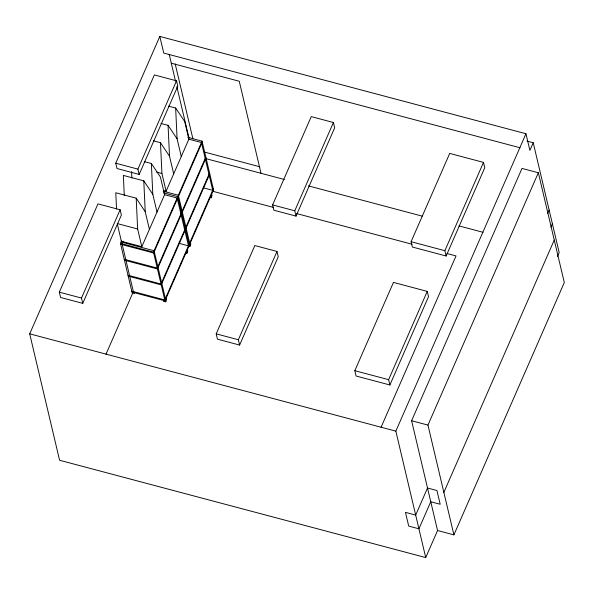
<?xml version="1.0" encoding="UTF-8"?>
<svg xmlns="http://www.w3.org/2000/svg" width="594" height="594" viewBox="0 0 594 594"><rect width="100%" height="100%" fill="white"/><g stroke="black" fill="none" stroke-linecap="round" stroke-linejoin="round"><path stroke-width="0.89" d="M437.563 530.524L453.905 534.867L564.3 282.544L538.35 172.757L522 168.414L411.612 420.738L437.563 530.524L425.727 557.573L59.586 460.261L29.7 333.835L159.816 36.427L525.957 133.739L529.893 150.386L533.234 142.753L526.967 141.09M59.333 292.159L97.965 203.868L120.129 209.756L121.384 215.073L82.752 303.363L60.595 297.475L59.333 292.159L81.497 298.054L82.752 303.363M115.748 163.216L154.381 74.926L176.537 80.814L177.799 86.13L139.167 174.421L117.003 168.533L115.748 163.216L137.912 169.112L139.167 174.421M81.497 298.054L120.129 209.756M137.912 169.112L176.537 80.814M187.771 137.34L202.042 141.134L213.55 189.828L164.991 300.831L131.979 292.055L120.471 243.362L121.577 240.837M123.151 241.261L122.045 243.778L133.553 292.471M117.412 224.45L121.391 241.268L141.817 246.703L164.583 194.684L160.395 176.975L151.366 163.513L144.26 161.62M163.439 190.496L166.105 191.201L188.862 139.182L184.675 121.473L175.646 108.011L168.54 106.126M105.984 354.21L132.818 292.872M164.991 300.831L153.482 252.138L202.042 141.134M202.25 142.025L153.69 253.022L120.679 244.245M205.806 157.076L157.247 268.072L124.243 259.296M206.014 157.959L157.455 268.956L124.45 260.187M209.578 173.01L161.011 284.006L128.007 275.237M209.786 173.893L161.219 284.89L128.215 276.121M213.343 188.944L164.783 299.94L131.771 291.171M216.201 333.85L254.826 245.56L276.99 251.448L278.244 256.764L239.612 345.055L217.456 339.167L216.201 333.85L238.357 339.746L239.612 345.055M272.609 204.908L311.241 116.617L333.405 122.505L334.66 127.814L296.027 216.112L273.864 210.217L272.609 204.908L294.773 210.796L296.027 216.112M238.357 339.746L276.99 251.448M294.773 210.796L333.405 122.505M411.085 241.713L449.71 153.415L483.501 162.4L484.763 167.708L446.131 256.007L412.34 247.022L411.085 241.713L444.876 250.69L446.131 256.007M354.826 370.693L393.458 282.402L427.249 291.387L428.504 296.696L389.879 384.986L356.081 376.009L354.826 370.693L388.617 379.677L389.879 384.986M444.876 250.69L483.501 162.4M388.617 379.677L427.249 291.387M381.044 427.309L456.021 255.932L447.059 253.549M425.727 557.573L395.842 431.147L525.957 133.739M453.905 534.867L427.955 425.089L538.35 172.757M547.69 213.35L549.138 210.038M550.928 227.071L552.383 223.76M443.859 492.374L554.254 240.043M557.372 256.675L559.184 252.532L533.234 142.753M520.047 147.765L163.751 53.074L159.816 36.427M171.287 63.194L239.263 81.259L261.018 173.292M160.959 123.463L168.065 125.349L177.086 138.818L181.274 156.519M188.944 139.204L201.433 142.523L212.734 190.332L203.816 187.964M204.41 152.049L259.868 166.788M153.371 140.8L160.477 142.694L169.505 156.155L173.686 173.864M205.561 158.553L284.355 179.492M308.472 185.9L422.215 216.134M458.895 225.883L483.085 232.313M156.586 172.074L161.917 173.493L166.105 191.201M212.325 191.164L273.247 207.358M296.54 213.543L412.117 244.26M156.994 212.021L152.807 194.312L143.785 180.851L123.352 175.423L124.28 195.352M163.202 191.216L178.363 195.248L189.672 243.057M163.484 192.842L177.762 196.636L189.271 245.329M164.664 194.706L177.153 198.025L188.454 245.834L179.537 243.458M149.406 229.358L145.218 211.657L136.197 198.188L115.763 192.76L116.528 209.066M117.204 223.559L137.637 228.994L141.817 246.703M121.079 241.973L154.084 250.75L165.384 298.559M120.471 243.362L153.482 252.138M411.612 420.738L427.955 425.089M29.7 333.835L395.842 431.147M175.208 63.959L192.909 138.847M169.186 54.321L175.549 81.237M176.834 86.65L188.989 138.083M175.646 108.011L177.086 138.818M168.065 125.349L169.505 156.155M160.477 142.694L161.917 173.493M151.366 163.513L152.807 194.312M143.785 180.851L145.218 211.657M136.197 198.188L137.637 228.994M131.571 171.673L131.868 178.014M132.677 293.02A1.708 0.49 -75.1 0 1 132.224 291.906M134.734 292.471A1.708 0.49 -75.1 0 1 133.895 293.599A1.708 0.49 -75.1 0 1 133.888 291.899M164.286 301.128A1.708 0.49 -75.1 0 1 163.654 300.26M427.517 488.023L415.681 515.08L405.464 512.362L408.709 526.084L418.926 528.801L430.761 501.752L440.191 504.254L436.946 490.533L427.517 488.023M211.375 197.49A1.708 0.49 -75.1 0 0 211.865 194.698A1.708 0.49 -75.1 0 0 210.751 196.629A1.708 0.49 -75.1 0 0 211.375 197.49M190.139 246.042A1.708 0.49 -75.1 0 0 190.622 243.25A1.708 0.49 -75.1 0 0 189.508 245.181A1.708 0.49 -75.1 0 0 190.139 246.042M187.095 252.992A1.708 0.49 -75.1 0 0 187.585 250.2A1.708 0.49 -75.1 0 0 186.471 252.131A1.708 0.49 -75.1 0 0 187.095 252.992M165.852 301.544A1.708 0.49 -75.1 0 0 166.342 298.745A1.708 0.49 -75.1 0 0 165.229 300.683A1.708 0.49 -75.1 0 0 165.852 301.544"/></g></svg>
